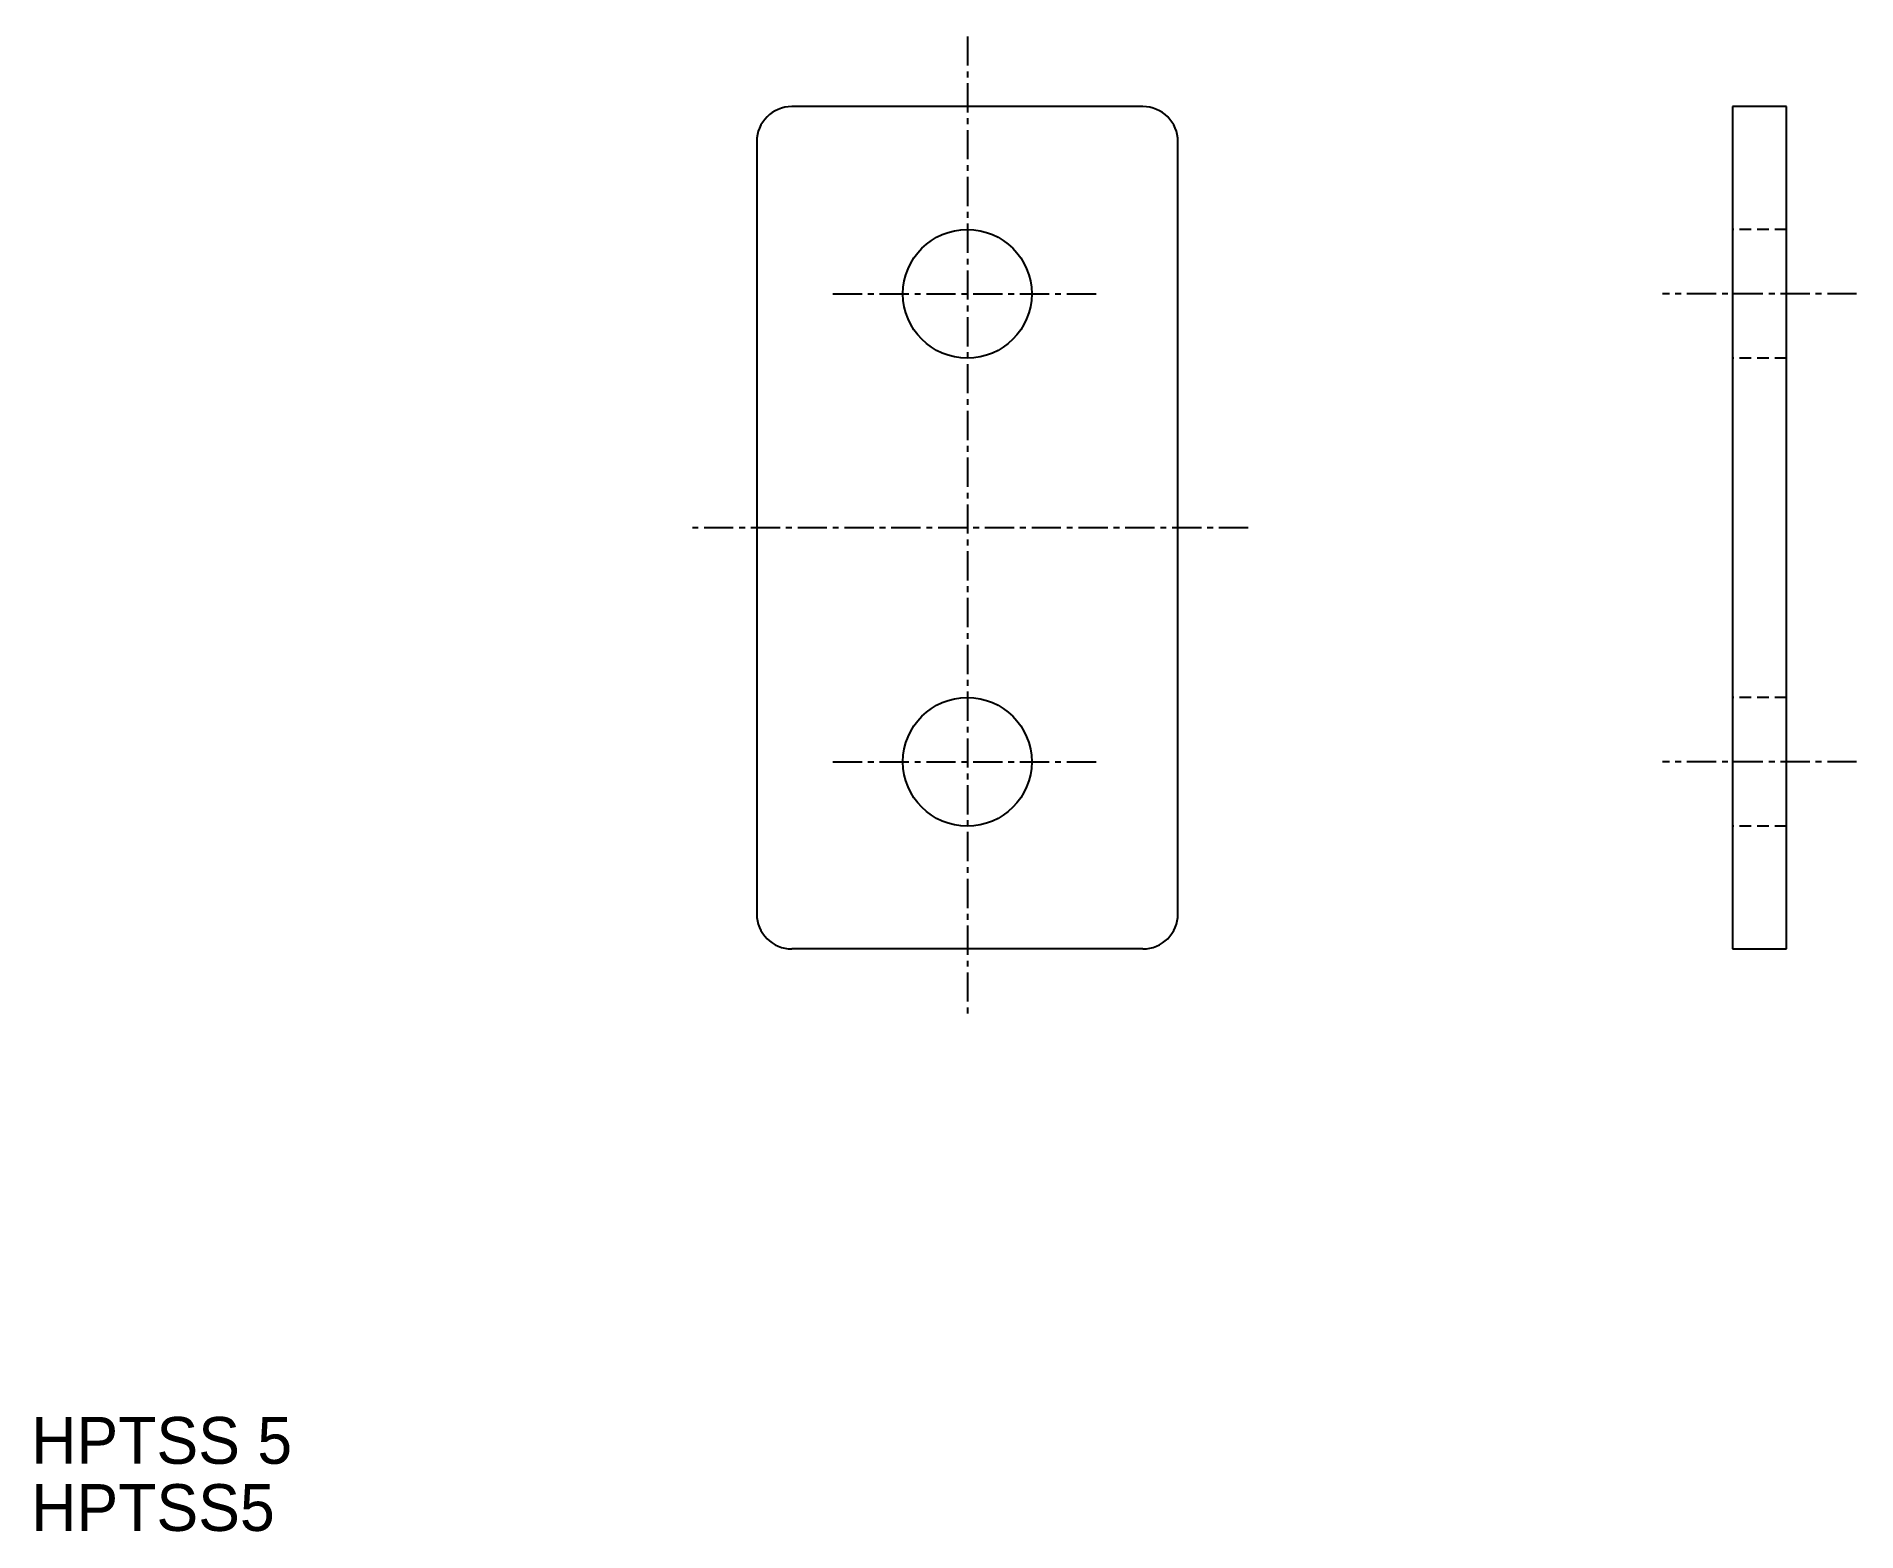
# Model space of a CAD drawing. Extents: x 0.2 to 78, y 0 to 63.9.
import ezdxf

# ---------------------------------------------------------------- set-up
doc = ezdxf.new("R2010")
doc.units = 0
doc.linetypes.add('CENTER', pattern=[2, 1.25, -0.25, 0.25, -0.25])
doc.linetypes.add('DASHED', pattern=[0.75, 0.5, -0.25])
doc.layers.get('0').update_dxf_attribs({"linetype": 'CONTINUOUS'})
doc.layers.add('CENTER', color=1, linetype='CENTER')

msp = doc.modelspace()

# ---------------------------------------------------------------- linework, layer by layer
at = {"color": 7, "linetype": 'CONTINUOUS'}
for p, q in [((47.5, 60.87), (32.5, 60.87)), ((72.7, 60.87), (72.7, 24.87)), ((75, 60.87), (72.7, 60.87)), ((75, 24.87), (75, 60.87)), ((31, 59.37), (31, 26.37)), ((49, 26.37), (49, 59.37)), ((47.5, 24.87), (32.5, 24.87)), ((72.7, 24.87), (75, 24.87))]:
    msp.add_line(p, q, dxfattribs=at)
at = {"color": 3, "linetype": 'DASHED'}
for p, q in [((75, 55.62), (72.7, 55.62)), ((75, 50.12), (72.7, 50.12)), ((75, 35.62), (72.7, 35.62)), ((75, 30.12), (72.7, 30.12))]:
    msp.add_line(p, q, dxfattribs=at)
at = {"color": 7, "linetype": 'CONTINUOUS'}
for centre in [(40, 52.87), (40, 32.87)]:
    msp.add_circle(centre, 2.75, dxfattribs=at)
for centre, start, end in [((32.5, 59.37), 90, 180), ((47.5, 59.37), 0, 90), ((32.5, 26.37), 180, 270), ((47.5, 26.37), 270, 0)]:
    msp.add_arc(centre, 1.5, start, end, dxfattribs=at)
at = {"layer": 'CENTER', "color": 1, "linetype": 'CENTER'}
for p, q in [((40, 63.87), (40, 21.87)), ((34.25, 52.87), (45.75, 52.87)), ((78, 52.87), (69.7, 52.87)), ((52, 42.87), (28, 42.87)), ((34.25, 32.87), (45.75, 32.87)), ((78, 32.87), (69.7, 32.87))]:
    msp.add_line(p, q, dxfattribs=at)

# ---------------------------------------------------------------- texts
at = {"color": 7, "linetype": 'CONTINUOUS'}
for s, p in [('HPTSS 5', (0, 2.87)), ('HPTSS5', (0, 0))]:
    msp.add_text(s, height=2, dxfattribs=at).set_placement(p)

doc.saveas('drawing.dxf')
